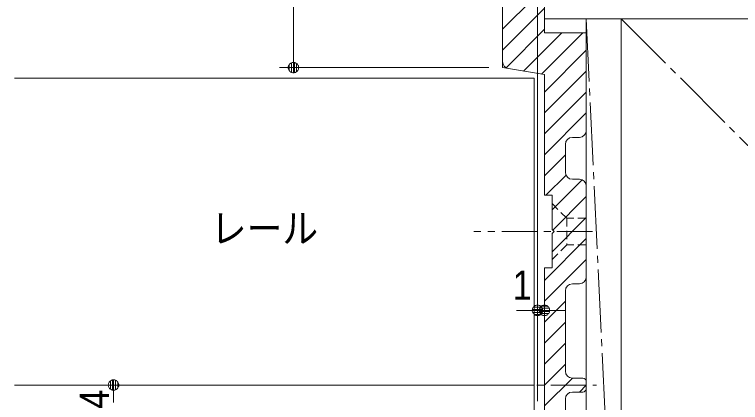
# Model space of a CAD drawing. Units: millimetres, scale not verified. Extents: x -606 to 606, y -304 to 304.
# Drawn here: x -98.8 to 5.4, y 156.5 to 212.1 of the extents above; entities that cross this region are included whole.
import ezdxf
from ezdxf.enums import TextEntityAlignment as Align

# ---------------------------------------------------------------- set-up
doc = ezdxf.new("R2010")
doc.units = ezdxf.units.MM
doc.header["$LTSCALE"] = 2
for name, pattern in [('CHAIN1', [8, 5, -1, 1, -1]), ('CHAIN2', [12, 9, -1, 1, -1]), ('DASHED1', [1.8, 1.2, -0.6])]:
    doc.linetypes.add(name, pattern=pattern)
for name, color, linetype, lineweight in [('0-0_2寸法-1', 7, 'Continuous', 9), ('0-1_0', 7, 'Continuous', 9), ('0-2_2寸法-3', 7, 'Continuous', 9), ('0-4_2寸法-2', 7, 'Continuous', 9), ('0-5_3一般', 7, 'Continuous', 9)]:
    doc.layers.add(name, color=color, linetype=linetype, lineweight=lineweight)
doc.styles.add('ＭＳ ゴシック', font='')
doc.styles.add('ＭＳ Ｐゴシック', font='')
doc.styles.get('ＭＳ ゴシック').set_extended_font_data('MS Gothic')
doc.styles.get('ＭＳ Ｐゴシック').set_extended_font_data('MS PGothic')

# ---------------------------------------------------------------- blocks, each defined once
blk = doc.blocks.new('_Dot')
at = {"layer": '0-1_0'}
for p, q in [((-1, 0), (-2, 0)), ((0.978, 0.2), (-0.978, 0.2)), ((0.799, 0.6), (-0.799, 0.6)), ((0.916, -0.398), (-0.916, -0.398)), ((0.6, -0.798), (-0.6, -0.798))]:
    blk.add_line(p, q, dxfattribs=at)
for points in [[(1, 0), (0.992, 0.125), (0.969, 0.249), (0.93, 0.368), (0.876, 0.482), (0.809, 0.588), (0.729, 0.685), (0.637, 0.771), (0.536, 0.844), (0.426, 0.905), (0.309, 0.951), (0.187, 0.982), (0.063, 0.998), (-0.063, 0.998), (-0.187, 0.982), (-0.309, 0.951), (-0.426, 0.905), (-0.536, 0.844), (-0.637, 0.771), (-0.729, 0.685), (-0.809, 0.588), (-0.876, 0.482), (-0.93, 0.368), (-0.969, 0.249), (-0.992, 0.125), (-1, 0), (0, 0)], [(-1, 0), (-0.992, -0.125), (-0.969, -0.249), (-0.93, -0.368), (-0.876, -0.482), (-0.809, -0.588), (-0.729, -0.685), (-0.637, -0.771), (-0.536, -0.844), (-0.426, -0.905), (-0.309, -0.951), (-0.187, -0.982), (-0.063, -0.998), (0.063, -0.998), (0.187, -0.982), (0.309, -0.951), (0.426, -0.905), (0.536, -0.844), (0.637, -0.771), (0.729, -0.685), (0.809, -0.588), (0.876, -0.482), (0.93, -0.368), (0.969, -0.249), (0.992, -0.125), (1, 0), (0, 0)]]:
    blk.add_lwpolyline(points, close=True, dxfattribs=at)
blk = doc.blocks.new('グループ-1')
at = {"layer": '0-5_3一般'}
for p, q in [((300, 460), (300, 410.694)), ((312, 460), (312, 419)), ((300, 420), (312, 432)), ((300, 414), (312, 426)), ((613.241, 423), (312, 423)), ((324, 423), (324, 213)), ((334, 423), (324, 423)), ((334, 213), (334, 423)), ((334, 423), (334, 213)), ((544, 423), (334, 423)), ((300.978, 408.978), (312, 420)), ((306, 408), (317, 419)), ((311.143, 407.143), (323, 419)), ((312, 419), (324, 419)), ((324, 419), (324, 391)), ((312, 402), (324, 414)), ((312, 407), (301.671, 408.721)), ((301.671, 408.721), (312, 407)), ((301.671, 408.721), (312, 407)), ((312, 396), (324, 408)), ((312, 407), (312, 372.4)), ((312, 390), (324, 402)), ((312, 384), (324, 396)), ((322, 389), (320, 389)), ((320, 389), (322, 389)), ((320, 389), (322, 389)), ((318, 387), (318, 379)), ((318, 379), (318, 387)), ((318, 379), (318, 387)), ((312, 378), (318, 384)), ((312.4, 372.4), (318.183, 378.183)), ((320, 377), (322, 377)), ((322, 377), (320, 377)), ((322, 377), (320, 377)), ((314.2, 368.2), (322.817, 376.817)), ((324, 375), (324, 349)), ((324, 349), (324, 375)), ((324, 349), (324, 375)), ((314.2, 372.4), (312, 372.4)), ((314.2, 362.6), (314.2, 372.4)), ((314.4, 362.4), (324, 372)), ((314.2, 356.2), (324, 366)), ((314.2, 362.6), (314.8, 362)), ((312, 348), (324, 360)), ((312, 342), (324, 354)), ((312, 351.6), (314.2, 351.6)), ((312, 351.6), (312, 284.4)), ((322, 347), (320, 347)), ((320, 347), (322, 347)), ((320, 347), (322, 347)), ((318, 345), (318, 322)), ((318, 322), (318, 345)), ((318, 322), (318, 345)), ((312, 336), (318, 342)), ((312, 330), (318, 336)), ((312, 324), (318, 330)), ((312, 318), (318, 324)), ((312, 312), (320, 320)), ((320, 320), (323, 320)), ((323, 320), (320, 320)), ((323, 320), (320, 320)), ((324, 319), (324, 317)), ((324, 317), (324, 319)), ((324, 317), (324, 319)), ((160, 318), (309, 318)), ((309, 230), (309, 318)), ((322, 316), (324, 318)), ((323, 316), (320, 316)), ((320, 316), (323, 316)), ((320, 316), (323, 316)), ((318, 314), (318, 291)), ((318, 291), (318, 314)), ((318, 291), (318, 314))]:
    blk.add_line(p, q, dxfattribs=at)
at = {"layer": '0-5_3一般', "linetype": 'CHAIN2'}
for p, q in [((324, 423), (334, 213)), ((334, 423), (544, 213))]:
    blk.add_line(p, q, dxfattribs=at)
at = {"layer": '0-5_3一般', "linetype": 'DASHED1'}
for p, q in [((300, 409), (300, 410.694)), ((300, 409), (301.671, 408.721)), ((318.4, 365.8), (318.4, 358.2))]:
    blk.add_line(p, q, dxfattribs=at)
at = {"layer": '0-5_3一般', "linetype": 'CHAIN1'}
for p, q in [((325.78, 362), (291.78, 362)), ((325.559, 362), (313.359, 362)), ((297.85, 318), (326.93, 318))]:
    blk.add_line(p, q, dxfattribs=at)
at = {"layer": '0-5_3一般'}
for points in [[(324, 391), (324, 419), (312, 419), (312, 460), (300, 460), (300, 410.694)], [(324, 391), (324, 419), (312, 419), (312, 460), (300, 460), (300, 410.694)], [(312, 423), (312, 448), (613.241, 448)], [(312, 407), (312, 372.4), (314.2, 372.4), (314.2, 362.6), (314.8, 362), (314.2, 361.4), (314.2, 351.6), (312, 351.6), (312, 284.4), (314.2, 284.4), (314.2, 274.6), (314.8, 274), (314.2, 273.4), (314.2, 263.6), (312, 263.6), (312, 229), (301.671, 227.279)], [(312, 407), (312, 372.4), (314.2, 372.4), (314.2, 362.6), (314.8, 362), (314.2, 361.4), (314.2, 351.6), (312, 351.6), (312, 284.4), (314.2, 284.4), (314.2, 274.6), (314.8, 274), (314.2, 273.4), (314.2, 263.6), (312, 263.6), (312, 229), (301.671, 227.279)], [(309, 318), (309, 406), (160, 406)], [(314.2, 351.6), (314.2, 361.4), (314.8, 362)]]:
    blk.add_lwpolyline(points, dxfattribs=at)
at = {"layer": '0-5_3一般', "linetype": 'DASHED1'}
for points in [[(324, 365.8), (318.4, 365.8), (314.2, 370)], [(324, 358.2), (318.4, 358.2), (314.2, 354)]]:
    blk.add_lwpolyline(points, dxfattribs=at)
at = {"layer": '0-5_3一般'}
for centre, radius, start, end in [((302, 410.694), 2, 180, 260.53768), ((302, 410.694), 2, 180, 260.53768), ((302, 410.694), 2, 180, 260.53768), ((322, 391), 2, 270, 0), ((322, 391), 2, 270, 0), ((322, 391), 2, 270, 0), ((320, 387), 2, 90, 180), ((320, 387), 2, 90, 180), ((320, 387), 2, 90, 180), ((320, 379), 2, 180, 270), ((320, 379), 2, 180, 270), ((320, 379), 2, 180, 270), ((322, 375), 2, 0, 90), ((322, 375), 2, 360, 90), ((322, 375), 2, 0, 90), ((322, 349), 2, 270, 0), ((322, 349), 2, 270, 0), ((322, 349), 2, 270, 0), ((320, 345), 2, 90, 180), ((320, 345), 2, 90, 180), ((320, 345), 2, 90, 180), ((320, 322), 2, 180, 270), ((320, 322), 2, 180, 270), ((320, 322), 2, 180, 270), ((323, 319), 1, 0, 90), ((323, 319), 1, 0, 90), ((323, 319), 1, 0, 90), ((323, 317), 1, 270, 0), ((323, 317), 1, 270, 0), ((323, 317), 1, 270, 0), ((320, 314), 2, 90, 180), ((320, 314), 2, 90, 180), ((320, 314), 2, 90, 180)]:
    blk.add_arc(centre, radius, start, end, dxfattribs=at)

msp = doc.modelspace()

# ---------------------------------------------------------------- linework, layer by layer
at = {"layer": '0-0_2寸法-1'}
for p, q in [((-23.75, 156.7), (-23.75, 252)), ((-58.75, 206.001), (-58.75, 228.499)), ((-30.75, 204.5), (-60.75, 204.5)), ((-86.55, 159), (-86.53, 159)), ((-84.55, 156.501), (-84.55, 157.499))]:
    msp.add_line(p, q, dxfattribs=at)
at = {"layer": '0-4_2寸法-2'}
for p, q in [((-23.75, 156.7), (-23.75, 171.7)), ((-22.75, 156.7), (-22.75, 171.7)), ((-25.251, 169.7), (-26.751, 169.7)), ((-22.75, 169.7), (-23.75, 169.7)), ((-21.249, 169.7), (-19.749, 169.7))]:
    msp.add_line(p, q, dxfattribs=at)

# ---------------------------------------------------------------- block references
at = {"layer": '0-0_2寸法-1', "xscale": 0.7503418, "yscale": 0.7503418}
for p, rotation in [((-58.75, 204.5), 270), ((-84.55, 159), 90)]:
    msp.add_blockref('_Dot', p, dxfattribs=dict(at, rotation=rotation))
at = {"layer": '0-4_2寸法-2', "xscale": 0.7503418, "yscale": 0.7503418}
msp.add_blockref('_Dot', (-23.75, 169.7), dxfattribs=at)
at = {"layer": '0-4_2寸法-2', "xscale": 0.7503418, "yscale": 0.7503418, "rotation": 180}
msp.add_blockref('_Dot', (-22.75, 169.7), dxfattribs=at)
at = {"layer": '0-5_3一般', "xscale": 0.5, "yscale": 0.5}
msp.add_blockref('グループ-1', (-178.75, 0), dxfattribs=at)

# ---------------------------------------------------------------- texts
at = {"layer": '0-0_2寸法-1', "style": 'ＭＳ Ｐゴシック', "width": 0.9}
msp.add_text('4', height=4.194, rotation=90, dxfattribs=at).set_placement((-83.944, 155.583), align=Align.BOTTOM_LEFT)
at = {"layer": '0-2_2寸法-3', "style": 'ＭＳ ゴシック', "width": 0.9}
msp.add_text('レール', height=4.179, dxfattribs=at).set_placement((-70.603, 178.108), align=Align.BOTTOM_LEFT)
at = {"layer": '0-4_2寸法-2', "style": 'ＭＳ Ｐゴシック', "width": 0.9}
msp.add_text('1', height=4.194, dxfattribs=at).set_placement((-27.323, 169.955), align=Align.BOTTOM_LEFT)

doc.saveas('drawing.dxf')
